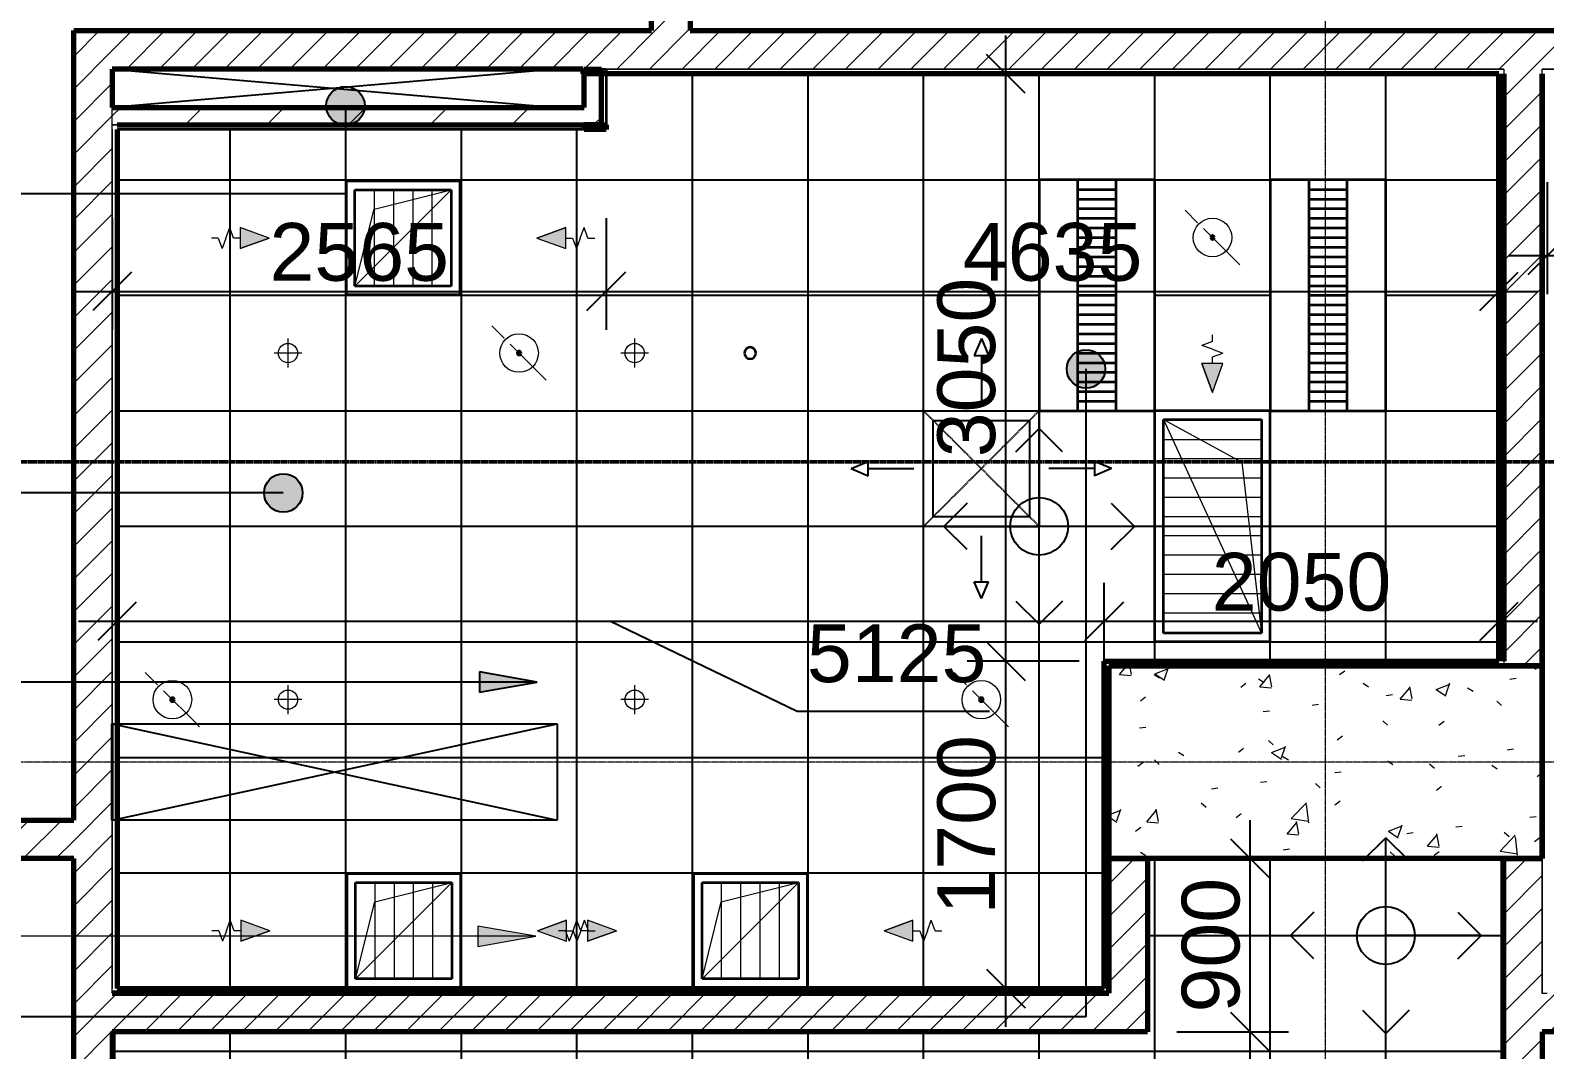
# Model space of a CAD drawing. Header units: millimetres. Extents: x -920222 to -841623, y -18676 to 21298.
# Drawn here: x -876808 to -868945, y 2086 to 7380 of the extents above; entities that cross this region are included whole.
import ezdxf

# ---------------------------------------------------------------- set-up
doc = ezdxf.new("R2010")
doc.units = ezdxf.units.MM
for name, pattern in [('DPA_Grid _ Level 100', [10, 5.5, -1.6, 1.3, -1.6]), ('Hidden', [7.2, 4.7, -2.5]), ('IMPORT-HR', [371.1242, 91.1334, -1.46606, 0, -42.10612, 236.41862, 0])]:
    doc.linetypes.add(name, pattern=pattern)
for name, color, linetype, lineweight in [('_ _ A-DETL-OPENING', 1, 'Continuous', 25), ('A-ANNO-DIMS', 1, 'Continuous', 9), ('A-ANNO-NOTE', 3, 'Continuous', 25), ('A-CLNG-PATT', 2, 'Continuous', 9), ('A-COLS', 5, 'Continuous', 70), ('A-COLS-E', 1, 'Continuous', 35), ('A-DETL-GENF', 2, 'Continuous', 35), ('A-ROOM-IDEN', 3, 'Continuous', 25), ('A-WALL', 5, 'Continuous', 35), ('A-WALL-FNSH', 2, 'Continuous', 35), ('A-WALL-PATT', 1, 'Continuous', 35), ('E-FIRE', 2, 'Continuous', 35), ('E-LITE-EQPM', 2, 'Continuous', 35), ('F-SPRN', 2, 'Continuous', 35), ('G-ANNO-SECL', 3, 'Continuous', 9), ('G-ANNO-TEXT', 3, 'Continuous', 9), ('G-IMPT', 8, 'Continuous', 35), ('M-HVAC-CDFF', 2, 'Continuous', 35), ('S-GRID', 251, 'Continuous', 9), ('WALL-E', 2, 'Continuous', 35)]:
    doc.layers.add(name, color=color, linetype=linetype, lineweight=lineweight)
doc.styles.add('Arial_2', font='arial.ttf', dxfattribs={"height": 300})
doc.dimstyles.new('DPA-DIM-3_0_T-T', dxfattribs={"dimscale": 304.8, "dimtxt": 306.07782, "dimasz": 0.656168, "dimexe": 0.656168, "dimexo": 0.0625, "dimgap": 0.164042, "dimtad": 1, "dimdec": 0, "dimzin": 0, "dimdsep": 46, "dimtxsty": 'Arial_2', "dimblk1": 'OBLIQUE', "dimblk2": 'OBLIQUE', "dimsah": 1, "dimcen": 0.09, "dimdle": 0.656168, "dimadec": 8, "dimazin": 0, "dimtfac": 1, "dimtdec": 4, "dimtix": 1, "dimtmove": 0, "dimatfit": 3, "dimfxl": 1.312336, "dimfxlon": 1, "dimtvp": 1, "dimtolj": 1, "dimtzin": 0, "dimarcsym": 2})
doc.dimstyles.new('DPA-DIM-3_0_T-T_1', dxfattribs={"dimscale": 304.8, "dimtxt": 306.07782, "dimasz": 0.656168, "dimexe": 0.656168, "dimexo": 0.0625, "dimgap": 0.164042, "dimtad": 1, "dimdec": 0, "dimzin": 0, "dimdsep": 46, "dimtxsty": 'Arial_2', "dimblk1": 'OBLIQUE', "dimblk2": 'OBLIQUE', "dimsah": 1, "dimcen": 0.09, "dimdle": 0.656168, "dimadec": 8, "dimazin": 0, "dimtfac": 1, "dimtdec": 4, "dimtix": 1, "dimtmove": 1, "dimatfit": 3, "dimfxl": 1.312336, "dimfxlon": 1, "dimtvp": 1, "dimtolj": 1, "dimtzin": 0, "dimarcsym": 2})
pattern_1 = [(45, (0, 0), (-84.852814, 84.852814), [])]
pattern_2 = [(45, (0, 0), (-212.13203, 212.13203), [])]

# ---------------------------------------------------------------- blocks, each defined once
blk = doc.blocks.new('ACM_ECS_RAGR_Return Air Grille - Rectangular - 600x1200-18491728-4250-01 ENLARGED CONCOURSE LEVEL - REFLECTED CEILING PLAN - SHEET 1')
at = {"layer": 'M-HVAC-CDFF'}
for points in [[(-695, 0), (-845, 54.6), (-845, -54.6)], [(700.1, 1.9), (695, 0), (700.1, -1.9)]]:
    blk.add_hatch(color=256, dxfattribs=at).paths.add_polyline_path(points)
at = {"layer": 'A-DETL-GENF', "lineweight": 9}
for p, q in [((-450, 255), (-450, -255)), ((-350, 255), (-350, -255)), ((-250, 255), (-250, -255)), ((-150, 255), (-150, -255)), ((-50, 255), (-50, -255)), ((50, 255), (50, -255)), ((150, 255), (150, -255)), ((250, 255), (250, -255)), ((350, 255), (350, -255)), ((450, 255), (450, -255)), ((-959.7, 0), (-995, 0)), ((-920, 0), (-900.1, 54.6)), ((-880.3, 0), (-900.1, 54.6)), ((-695, 0), (-845, 54.6)), ((-845, 54.6), (-845, -54.6)), ((-695, 0), (-845, 54.6)), ((-845, 54.6), (-845, -54.6)), ((700.1, 1.9), (695, 0)), ((695, 0), (700.1, 1.9)), ((695, 0), (700.1, -1.9)), ((695, 0), (700.1, -1.9)), ((-959.7, 0), (-939.9, -54.6)), ((-920, 0), (-939.9, -54.6)), ((-845, 0), (-880.3, 0)), ((-845, -54.6), (-695, 0)), ((-695, 0), (-845, -54.6))]:
    blk.add_line(p, q, dxfattribs=at)
at = {"layer": 'M-HVAC-CDFF'}
for p, q in [((600, 300), (-600, 300)), ((-600, 300), (-600, -300)), ((-555, -255), (-555, 255)), ((-555, 255), (555, 255)), ((555, 255), (555, -255)), ((600, 300), (600, -300)), ((600, -300), (-600, -300)), ((555, -255), (-555, -255))]:
    blk.add_line(p, q, dxfattribs=at)
at = {"layer": 'M-HVAC-CDFF', "lineweight": 9}
for p, q in [((-555, -255), (555, 255)), ((-333, 153), (555, 255)), ((-555, -255), (-333, 153))]:
    blk.add_line(p, q, dxfattribs=at)
blk = doc.blocks.new('LGF_DL_SAA_LowPower_DL1a1 - LGF_DL_SAA_LowPower_DL1a 2-9482360-4250-01 ENLARGED CONCOURSE LEVEL - REFLECTED CEILING PLAN - SHEET 1')
at = {"layer": 'A-DETL-GENF', "lineweight": 9}
for p, q in [((72.5, 0), (-72.5, 0)), ((0, 75), (0, -75))]:
    blk.add_line(p, q, dxfattribs=at)
blk.add_circle((0, 0), 50, dxfattribs=at)
blk = doc.blocks.new('ACM_Generic Rect_Ceiling Deflection - Transfer Air 600x600-18522354-4250-01 ENLARGED CONCOURSE LEVEL - REFLECTED CEILING PLAN - SHEET 1')
at = {"layer": 'M-HVAC-CDFF', "lineweight": 25}
for p, q in [((0, 675.4), (-37.1, 588)), ((0, 675.4), (37.1, 588)), ((-37.1, 588), (37.1, 588)), ((0, 588), (0, 350)), ((-300, -300), (-300, 300)), ((-300, 300), (300, 300)), ((-300, -300), (-300, 300)), ((-300, 300), (300, 300)), ((-250, -250), (-250, 250)), ((-250, 250), (250, 250)), ((250, 250), (250, -250)), ((300, 300), (300, -300)), ((300, 300), (300, -300)), ((-675.4, 0), (-588, 37.1)), ((-675.4, 0), (-588, -37.1)), ((-588, -37.1), (-588, 37.1)), ((-588, 0), (-350, 0)), ((588, 37.1), (588, -37.1)), ((675.4, 0), (588, 37.1)), ((588, 0), (350, 0)), ((675.4, 0), (588, -37.1)), ((300, -300), (-300, -300)), ((300, -300), (-300, -300)), ((250, -250), (-250, -250)), ((0, -588), (0, -350)), ((-37.1, -588), (37.1, -588)), ((0, -675.4), (-37.1, -588)), ((0, -675.4), (37.1, -588))]:
    blk.add_line(p, q, dxfattribs=at)
at = {"layer": 'M-HVAC-CDFF', "linetype": 'Hidden', "lineweight": 25}
for p, q in [((-300, 300), (300, -300)), ((-300, -300), (300, 300))]:
    blk.add_line(p, q, dxfattribs=at)
blk = doc.blocks.new('ACM_ECS_RAGR_Return Air Grille - Rectangular - 600x600-18491730-4250-01 ENLARGED CONCOURSE LEVEL - REFLECTED CEILING PLAN - SHEET 1')
at = {"layer": 'M-HVAC-CDFF'}
for points in [[(-845, 54.6), (-845, -54.6), (-695, 0)], [(845, 54.6), (695, 0), (845, -54.6)]]:
    blk.add_hatch(color=256, dxfattribs=at).paths.add_polyline_path(points)
at = {"layer": 'A-DETL-GENF', "lineweight": 9}
for p, q in [((-150, 250), (-150, -250)), ((-50, 250), (-50, -250)), ((50, 250), (50, -250)), ((150, 250), (150, -250)), ((-959.7, 0), (-995, 0)), ((-920, 0), (-900.1, 54.6)), ((-880.3, 0), (-900.1, 54.6)), ((-695, 0), (-845, 54.6)), ((-845, 54.6), (-845, -54.6)), ((-695, 0), (-845, 54.6)), ((-845, 54.6), (-845, -54.6)), ((845, 54.6), (695, 0)), ((695, 0), (845, 54.6)), ((695, 0), (845, -54.6)), ((695, 0), (845, -54.6)), ((845, -54.6), (845, 54.6)), ((845, -54.6), (845, 54.6)), ((845, 0), (880.3, 0)), ((880.3, 0), (900.1, -54.6)), ((920, 0), (900.1, -54.6)), ((920, 0), (939.9, 54.6)), ((959.7, 0), (939.9, 54.6)), ((959.7, 0), (995, 0)), ((-959.7, 0), (-939.9, -54.6)), ((-920, 0), (-939.9, -54.6)), ((-845, 0), (-880.3, 0)), ((-845, -54.6), (-695, 0)), ((-695, 0), (-845, -54.6))]:
    blk.add_line(p, q, dxfattribs=at)
at = {"layer": 'M-HVAC-CDFF'}
for p, q in [((295, 295), (-295, 295)), ((-295, 295), (-295, -295)), ((-250, -250), (-250, 250)), ((-250, 250), (250, 250)), ((250, 250), (250, -250)), ((295, 295), (295, -295)), ((295, -295), (-295, -295)), ((250, -250), (-250, -250))]:
    blk.add_line(p, q, dxfattribs=at)
at = {"layer": 'M-HVAC-CDFF', "lineweight": 9}
for p, q in [((-250, -250), (250, 250)), ((-150, 150), (250, 250)), ((-250, -250), (-150, 150))]:
    blk.add_line(p, q, dxfattribs=at)
blk = doc.blocks.new('ACM_FPS_SPRK_Sprinkler Heat Cut Off - Drawing1_dwg_exposed spk-18530779-4250-01 ENLARGED CONCOURSE LEVEL - REFLECTED CEILING PLAN - SHEET 1')
at = {"layer": 'G-IMPT', "lineweight": 9}
blk.add_circle((0, 0), 100, dxfattribs=at)
blk = doc.blocks.new('ACM_FPS_SPRK_Sprinkler Heat Cut Off - Drawing1_dwg-18530778-4250-01 ENLARGED CONCOURSE LEVEL - REFLECTED CEILING PLAN - SHEET 1')
at = {"layer": 'G-IMPT', "linetype": 'IMPORT-HR', "lineweight": 9}
blk.add_line((3394.3, 2931.2), (3677.1, 2648.4), dxfattribs=at)
at = {"rotation": 179.9974120342029}
blk.add_blockref('ACM_FPS_SPRK_Sprinkler Heat Cut Off - Drawing1_dwg_exposed spk-18530779-4250-01 ENLARGED CONCOURSE LEVEL - REFLECTED CEILING PLAN - SHEET 1', (3535.7, 2789.8), dxfattribs=at)
blk = doc.blocks.new('ACM_FPS_SPRK_Sprinkler Heat Cut Off - FDS_SPR_ACM_Sprinkler Head-18530782-4250-01 ENLARGED CONCOURSE LEVEL - REFLECTED CEILING PLAN - SHEET 1')
at = {"layer": 'F-SPRN'}
for start, end in [(0, 180), (180, 360)]:
    blk.add_arc((0, 0), 10, start, end, dxfattribs=at)
blk.add_blockref('ACM_FPS_SPRK_Sprinkler Heat Cut Off - Drawing1_dwg-18530778-4250-01 ENLARGED CONCOURSE LEVEL - REFLECTED CEILING PLAN - SHEET 1', (-3535.7, -2789.8))
blk = doc.blocks.new('ACM_FPS_SMOK_Smoke Detector_At Ceiling - Smoke Detector at Ceiling-V25-4250-01 ENLARGED CONCOURSE LEVEL - REFLECTED CEILING PLAN - SHEET 1')
at = {"layer": 'E-FIRE'}
for start, end in [(360, 180), (180, 360)]:
    blk.add_arc((0, 0), 30, start, end, dxfattribs=at)
blk = doc.blocks.new('L6 - Ceiling Recessed Modular LED Tube - DPA_1195L x 595W x 85H - 36W_AR-18526855-4250-01 ENLARGED CONCOURSE LEVEL - REFLECTED CEILING PLAN - SHEET 1')
at = {"layer": 'E-LITE-EQPM'}
for p, q in [((-600, -600), (-600, 0)), ((-600, 0), (600, 0)), ((-600, -600), (-600, 0)), ((-600, 0), (600, 0)), ((600, 0), (600, -600)), ((600, 0), (600, -600)), ((-600, -200), (600, -200)), ((-550, -200), (-550, -400)), ((-500, -200), (-500, -400)), ((-450, -200), (-450, -400)), ((-400, -200), (-400, -400)), ((-350, -200), (-350, -400)), ((-300, -200), (-300, -400)), ((-250, -200), (-250, -400)), ((-200, -200), (-200, -400)), ((-150, -200), (-150, -400)), ((-100, -200), (-100, -400)), ((-100, -200), (-100, -400)), ((-50, -200), (-50, -400)), ((0, -200), (0, -400)), ((50, -200), (50, -400)), ((100, -200), (100, -400)), ((150, -200), (150, -400)), ((200, -200), (200, -400)), ((250, -200), (250, -400)), ((300, -200), (300, -400)), ((350, -200), (350, -400)), ((400, -200), (400, -400)), ((450, -200), (450, -400)), ((500, -200), (500, -400)), ((550, -200), (550, -400)), ((600, -400), (-600, -400)), ((600, -600), (-600, -600)), ((600, -600), (-600, -600))]:
    blk.add_line(p, q, dxfattribs=at)
blk = doc.blocks.new('DPA_AN_Setting out - Center-8732820-4250-01 ENLARGED CONCOURSE LEVEL - REFLECTED CEILING PLAN - SHEET 1')
at = {"layer": 'A-ANNO-NOTE'}
for p, q in [((-1.206, 3.877), (0, 5.083)), ((1.206, 3.877), (0, 5.083)), ((0, 0), (0, 5.083)), ((-3.744, 1.206), (-4.95, 0)), ((3.744, 1.206), (4.95, 0)), ((-3.744, -1.206), (-4.95, 0)), ((-4.95, 0), (0, 0)), ((4.95, 0), (0, 0)), ((3.744, -1.206), (4.95, 0)), ((0, -5.083), (0, 0)), ((-1.206, -3.877), (0, -5.083)), ((1.206, -3.877), (0, -5.083))]:
    blk.add_line(p, q, dxfattribs=at)
blk.add_circle((0, 0), 1.5, dxfattribs=at)
blk = doc.blocks.new('_Oblique')
at = {"color": 0, "linetype": 'ByBlock', "lineweight": -2}
blk.add_line((-0.5, -0.5), (0.5, 0.5), dxfattribs=at)
blk = doc.blocks.new('*D346')
at = {"layer": 'A-ANNO-DIMS', "color": 0, "lineweight": -2, "transparency": 16777216}
for p, q in [((32539.3, -1374.8), (32539.3, 725)), ((32920.3, 525), (32339.3, 525)), ((32158.4, -1174.8), (32739.3, -1174.8))]:
    blk.add_line(p, q, dxfattribs=at)
at = {"layer": 'Defpoints', "color": 0, "transparency": 16777216}
for p in [(32539.3, 525), (32939.3, 525), (32139.3, -1174.8)]:
    blk.add_point(p, dxfattribs=at)
at = {"layer": 'A-ANNO-DIMS', "color": 0, "lineweight": -2, "transparency": 16777216, "xscale": 200, "yscale": 200, "zscale": 200}
for p, rotation in [((32539.3, 525), 90), ((32539.3, -1174.8), 270)]:
    blk.add_blockref('_Oblique', p, dxfattribs=dict(at, rotation=rotation))
at = {"layer": 'A-ANNO-DIMS', "color": 0, "transparency": 16777216, "insert": (32336.2, -324.9), "char_height": 300, "width": 1107.531, "attachment_point": 5, "rotation": 90, "style": 'Arial_2'}
blk.add_mtext('\\A1;1700', dxfattribs=at)
blk = doc.blocks.new('*D347')
at = {"layer": 'A-ANNO-DIMS', "color": 0, "lineweight": -2, "transparency": 16777216}
for p, q in [((32539.3, 325), (32539.3, 3775)), ((32158.4, 3575), (32739.3, 3575)), ((32920.3, 525), (32339.3, 525))]:
    blk.add_line(p, q, dxfattribs=at)
at = {"layer": 'Defpoints', "color": 0, "transparency": 16777216}
for p in [(32139.3, 3575), (32539.3, 3575), (32939.3, 525)]:
    blk.add_point(p, dxfattribs=at)
at = {"layer": 'A-ANNO-DIMS', "color": 0, "lineweight": -2, "transparency": 16777216, "xscale": 200, "yscale": 200, "zscale": 200}
for p, rotation in [((32539.3, 3575), 90), ((32539.3, 525), 270)]:
    blk.add_blockref('_Oblique', p, dxfattribs=dict(at, rotation=rotation))
at = {"layer": 'A-ANNO-DIMS', "color": 0, "transparency": 16777216, "insert": (32336.1, 2050), "char_height": 300, "width": 1107.531, "attachment_point": 5, "rotation": 90, "style": 'Arial_2'}
blk.add_mtext('\\A1;3050', dxfattribs=at)
blk = doc.blocks.new('*D348')
at = {"layer": 'A-ANNO-DIMS', "color": 0, "lineweight": -2, "transparency": 16777216}
for p, q in [((27900, 2826.3), (27900, 2245.4)), ((30465, 2826.3), (30465, 2245.4)), ((27700, 2445.4), (30665, 2445.4))]:
    blk.add_line(p, q, dxfattribs=at)
at = {"layer": 'Defpoints', "color": 0, "transparency": 16777216}
for p in [(27900, 2845.4), (30465, 2845.4), (30465, 2445.4)]:
    blk.add_point(p, dxfattribs=at)
at = {"layer": 'A-ANNO-DIMS', "color": 0, "lineweight": -2, "transparency": 16777216, "xscale": 200, "yscale": 200, "zscale": 200, "rotation": 180}
blk.add_blockref('_Oblique', (27900, 2445.4), dxfattribs=at)
at = {"layer": 'A-ANNO-DIMS', "color": 0, "lineweight": -2, "transparency": 16777216, "xscale": 200, "yscale": 200, "zscale": 200}
blk.add_blockref('_Oblique', (30465, 2445.4), dxfattribs=at)
at = {"layer": 'A-ANNO-DIMS', "color": 0, "transparency": 16777216, "insert": (29182.5, 2648.5), "char_height": 300, "width": 1107.531, "attachment_point": 5, "style": 'Arial_2'}
blk.add_mtext('\\A1;2565', dxfattribs=at)
blk = doc.blocks.new('*D349')
at = {"layer": 'A-ANNO-DIMS', "color": 0, "lineweight": -2, "transparency": 16777216}
for p, q in [((30465, 2826.3), (30465, 2245.4)), ((35100, 2826.3), (35100, 2245.4)), ((30265, 2445.4), (35300, 2445.4))]:
    blk.add_line(p, q, dxfattribs=at)
at = {"layer": 'Defpoints', "color": 0, "transparency": 16777216}
for p in [(30465, 2845.4), (35100, 2845.4), (35100, 2445.4)]:
    blk.add_point(p, dxfattribs=at)
at = {"layer": 'A-ANNO-DIMS', "color": 0, "lineweight": -2, "transparency": 16777216, "xscale": 200, "yscale": 200, "zscale": 200, "rotation": 180}
blk.add_blockref('_Oblique', (30465, 2445.4), dxfattribs=at)
at = {"layer": 'A-ANNO-DIMS', "color": 0, "lineweight": -2, "transparency": 16777216, "xscale": 200, "yscale": 200, "zscale": 200}
blk.add_blockref('_Oblique', (35100, 2445.4), dxfattribs=at)
at = {"layer": 'A-ANNO-DIMS', "color": 0, "transparency": 16777216, "insert": (32782.5, 2648.6), "char_height": 300, "width": 1107.531, "attachment_point": 5, "style": 'Arial_2'}
blk.add_mtext('\\A1;4635', dxfattribs=at)
blk = doc.blocks.new('*D350')
at = {"layer": 'A-ANNO-DIMS', "color": 0, "lineweight": -2, "transparency": 16777216}
for p, q in [((27925, 1113.2), (27925, 532.2)), ((33050, 351.3), (33050, 932.2)), ((27725, 732.2), (33250, 732.2)), ((30487.5, 732.2), (31456.6, 266)), ((31456.6, 266), (32454.8, 266))]:
    blk.add_line(p, q, dxfattribs=at)
at = {"layer": 'Defpoints', "color": 0, "transparency": 16777216}
for p in [(27925, 1132.2), (33050, 732.2), (33050, 332.2)]:
    blk.add_point(p, dxfattribs=at)
at = {"layer": 'A-ANNO-DIMS', "color": 0, "lineweight": -2, "transparency": 16777216, "xscale": 200, "yscale": 200, "zscale": 200, "rotation": 180}
blk.add_blockref('_Oblique', (27925, 732.2), dxfattribs=at)
at = {"layer": 'A-ANNO-DIMS', "color": 0, "lineweight": -2, "transparency": 16777216, "xscale": 200, "yscale": 200, "zscale": 200}
blk.add_blockref('_Oblique', (33050, 732.2), dxfattribs=at)
at = {"layer": 'A-ANNO-DIMS', "color": 0, "transparency": 16777216, "insert": (31506.6, 716), "char_height": 300, "width": 1107.531, "attachment_point": 1, "line_spacing_factor": 0.941778, "style": 'Arial_2'}
blk.add_mtext('\\A1;5125', dxfattribs=at)
blk = doc.blocks.new('*D351')
at = {"layer": 'A-ANNO-DIMS', "color": 0, "lineweight": -2, "transparency": 16777216}
for p, q in [((35100, 1113.2), (35100, 532.2)), ((33050, 351.3), (33050, 932.2)), ((32850, 732.2), (35300, 732.2))]:
    blk.add_line(p, q, dxfattribs=at)
at = {"layer": 'Defpoints', "color": 0, "transparency": 16777216}
for p in [(35100, 1132.2), (35100, 732.2), (33050, 332.2)]:
    blk.add_point(p, dxfattribs=at)
at = {"layer": 'A-ANNO-DIMS', "color": 0, "lineweight": -2, "transparency": 16777216, "xscale": 200, "yscale": 200, "zscale": 200, "rotation": 180}
blk.add_blockref('_Oblique', (33050, 732.2), dxfattribs=at)
at = {"layer": 'A-ANNO-DIMS', "color": 0, "lineweight": -2, "transparency": 16777216, "xscale": 200, "yscale": 200, "zscale": 200}
blk.add_blockref('_Oblique', (35100, 732.2), dxfattribs=at)
at = {"layer": 'A-ANNO-DIMS', "color": 0, "transparency": 16777216, "insert": (34075, 935.4), "char_height": 300, "width": 1107.531, "attachment_point": 5, "style": 'Arial_2'}
blk.add_mtext('\\A1;2050', dxfattribs=at)
blk = doc.blocks.new('*D352')
at = {"layer": 'A-ANNO-DIMS', "color": 0, "lineweight": -2, "transparency": 16777216}
for p, q in [((35350, 3011.9), (35350, 2430.9)), ((37720, 3011.9), (37720, 2430.9)), ((35150, 2630.9), (37920, 2630.9))]:
    blk.add_line(p, q, dxfattribs=at)
at = {"layer": 'Defpoints', "color": 0, "transparency": 16777216}
for p in [(35350, 3030.9), (37720, 3030.9), (37720, 2630.9)]:
    blk.add_point(p, dxfattribs=at)
at = {"layer": 'A-ANNO-DIMS', "color": 0, "lineweight": -2, "transparency": 16777216, "xscale": 200, "yscale": 200, "zscale": 200, "rotation": 180}
blk.add_blockref('_Oblique', (35350, 2630.9), dxfattribs=at)
at = {"layer": 'A-ANNO-DIMS', "color": 0, "lineweight": -2, "transparency": 16777216, "xscale": 200, "yscale": 200, "zscale": 200}
blk.add_blockref('_Oblique', (37720, 2630.9), dxfattribs=at)
at = {"layer": 'A-ANNO-DIMS', "color": 0, "transparency": 16777216, "insert": (36535, 2834.2), "char_height": 300, "width": 1107.531, "attachment_point": 5, "style": 'Arial_2'}
blk.add_mtext('\\A1;2370', dxfattribs=at)
blk = doc.blocks.new('*D362')
at = {"layer": 'A-ANNO-DIMS', "color": 0, "lineweight": -2, "transparency": 16777216}
for p, q in [((33808, -5400), (33808, -1199.8)), ((33427, -1399.8), (34008, -1399.8)), ((33427, -5200), (34008, -5200))]:
    blk.add_line(p, q, dxfattribs=at)
at = {"layer": 'Defpoints', "color": 0, "transparency": 16777216}
for p in [(33408, -1399.8), (33808, -1399.8), (33408, -5200)]:
    blk.add_point(p, dxfattribs=at)
at = {"layer": 'A-ANNO-DIMS', "color": 0, "lineweight": -2, "transparency": 16777216, "xscale": 200, "yscale": 200, "zscale": 200}
for p, rotation in [((33808, -1399.8), 90), ((33808, -5200), 270)]:
    blk.add_blockref('_Oblique', p, dxfattribs=dict(at, rotation=rotation))
at = {"layer": 'A-ANNO-DIMS', "color": 0, "transparency": 16777216, "insert": (33604.7, -3299.9), "char_height": 300, "width": 1107.531, "attachment_point": 5, "rotation": 90, "style": 'Arial_2'}
blk.add_mtext('\\A1;3800', dxfattribs=at)
blk = doc.blocks.new('*D363')
at = {"layer": 'A-ANNO-DIMS', "color": 0, "lineweight": -2, "transparency": 16777216}
for p, q in [((33808, -1599.8), (33808, -300)), ((33427, -500), (34008, -500)), ((33427, -1399.8), (34008, -1399.8))]:
    blk.add_line(p, q, dxfattribs=at)
at = {"layer": 'Defpoints', "color": 0, "transparency": 16777216}
for p in [(33408, -500), (33808, -500), (33408, -1399.8)]:
    blk.add_point(p, dxfattribs=at)
at = {"layer": 'A-ANNO-DIMS', "color": 0, "lineweight": -2, "transparency": 16777216, "xscale": 200, "yscale": 200, "zscale": 200}
for p, rotation in [((33808, -500), 90), ((33808, -1399.8), 270)]:
    blk.add_blockref('_Oblique', p, dxfattribs=dict(at, rotation=rotation))
at = {"layer": 'A-ANNO-DIMS', "color": 0, "transparency": 16777216, "insert": (33604.8, -949.9), "char_height": 300, "width": 830.648, "attachment_point": 5, "rotation": 90, "style": 'Arial_2'}
blk.add_mtext('\\A1;900', dxfattribs=at)
blk = doc.blocks.new('*U290')
at = {"layer": '_ _ A-DETL-OPENING'}
for p, q in [((27900, 3600), (30205, 3400.4)), ((30205, 3600), (27900, 3400.4)), ((27900, 200), (30210, 200)), ((27900, -300), (27900, 200)), ((27900, 200), (30210, -300)), ((27900, -300), (30210, 200)), ((30210, 200), (30210, -300)), ((30210, -300), (27900, -300))]:
    blk.add_line(p, q, dxfattribs=at)
at = {"layer": 'S-GRID', "linetype": 'DPA_Grid _ Level 100'}
for p, q in [((34200, -21404), (34200, 16818.7)), ((58127.3, 0), (-14589.5, 0))]:
    blk.add_line(p, q, dxfattribs=at)
at = {"layer": 'A-ANNO-DIMS'}
for base, p1, p2, override, picture, middle in [((32539.3, 3575), (32939.3, 525), (32139.3, 3575), {"dimpost": '<>', "dimfxl": 3153.173005}, '*D347', (32336.1, 2050)), ((32539.3, 525), (32139.3, -1174.8), (32939.3, 525), {"dimpost": '<>', "dimfxl": 1878.65149}, '*D346', (32336.2, -324.9)), ((33808, -500), (33408, -1399.8), (33408, -500), {"dimpost": '<>', "dimfxl": 899.803348}, '*D363', (33604.8, -949.9)), ((33808, -1399.8), (33408, -5200), (33408, -1399.8), {"dimpost": '<>', "dimfxl": 3800.199647}, '*D362', (33604.7, -3299.9))]:
    dim = blk.add_linear_dim(base=base, p1=p1, p2=p2, angle=90, dimstyle='DPA-DIM-3_0_T-T', override=override, dxfattribs=at)
    dim.commit()
    dim.dimension.update_dxf_attribs({"geometry": picture, "text_midpoint": middle})
for base, p1, p2, override, picture, middle in [((37720, 2630.9), (35350, 3030.9), (37720, 3030.9), {"dimpost": '<>', "dimfxl": 2370}, '*D352', (36535, 2834.2)), ((30465, 2445.4), (27900, 2845.4), (30465, 2845.4), {"dimpost": '<>', "dimfxl": 2565}, '*D348', (29182.5, 2648.5)), ((35100, 2445.4), (30465, 2845.4), (35100, 2845.4), {"dimpost": '<>', "dimfxl": 4635}, '*D349', (32782.5, 2648.6)), ((35100, 732.2), (33050, 332.2), (35100, 1132.2), {"dimpost": '<>', "dimfxl": 2200.568108}, '*D351', (34075, 935.4))]:
    dim = blk.add_linear_dim(base=base, p1=p1, p2=p2, dimstyle='DPA-DIM-3_0_T-T', override=override, dxfattribs=at)
    dim.commit()
    dim.dimension.update_dxf_attribs({"geometry": picture, "text_midpoint": middle})
dim = blk.add_linear_dim(base=(33050, 732.2), p1=(27925, 1132.2), p2=(33050, 332.2), dimstyle='DPA-DIM-3_0_T-T_1', override={"dimpost": '<>', "dimfxl": 5187.063235}, dxfattribs=at)
dim.commit()
dim.dimension.update_dxf_attribs({"geometry": '*D350', "text_midpoint": (31506.6, 266), "dimtype": 160})

msp = doc.modelspace()

# ---------------------------------------------------------------- hatches: boundary and pattern name
at = {"layer": 'A-CLNG-PATT', "lineweight": 25}
h = msp.add_hatch(dxfattribs=at)
h.set_pattern_fill('FP_12', color=256, style=0, pattern_type=2)
h.set_pattern_definition([(180, (-874569.9, 4204.1), (7e-14, 600), []), (90, (-874569.9, 4204.1), (600, -4e-14), [])])
h.paths.add_polyline_path([(-871369.6, 2404.2), (-871232.4, 2404.2), (-871232.4, 4104), (-869182.4, 4104), (-869182.4, 7154), (-873817.4, 7154), (-873817.4, 6864.4), (-876357.4, 6864.4), (-876357.4, 2404.2), (-872467.3, 2404.2)])
h.paths.add_polyline_path([(-871569.9, 5404.1), (-871569.9, 6604.1), (-870969.9, 6604.1), (-870969.9, 5404.1), (-871369.6, 5404.1)])
h.paths.add_polyline_path([(-869769.9, 5404.1), (-870369.9, 5404.1), (-870369.9, 6604.1), (-869769.9, 6604.1), (-869769.9, 6410.3)])
h = msp.add_hatch(dxfattribs=at)
h.set_pattern_fill('FP_9', color=256, style=0, pattern_type=2)
h.set_pattern_definition([(0, (-872769.9, 879.1), (0, -600), []), (270, (-872769.9, 879.1), (-600, -4e-14), [])])
h.paths.add_polyline_path([(-876382.4, -1621), (-869157.4, -1621), (-869157.4, 3079), (-871007.4, 3079), (-871007.4, 2179.2), (-876382.4, 2179.2), (-876382.4, -1562.4)])
h.paths.add_polyline_path([(-871569.9, -920.9), (-871569.9, -320.9), (-870369.9, -320.9), (-870369.9, -920.9)])
h.paths.add_polyline_path([(-875169.9, -920.9), (-875169.9, -320.9), (-873969.9, -320.9), (-873969.9, -920.9), (-874662.8, -920.9)])
h.paths.add_polyline_path([(-873084.4, 526.2), (-873086.1, 526.6), (-873107.8, 537), (-873123.6, 557.8), (-873128.9, 580.8), (-873123.3, 605.1), (-873107.8, 624.6), (-873084.4, 635.4), (-873059.6, 635), (-873038, 624.6), (-873022.1, 603.8), (-873016.9, 580.8), (-873022.4, 556.5), (-873038, 537), (-873061.4, 526.2), (-873082.1, 526.2)])
h.paths.add_polyline_path([(-870369.9, 879.1), (-871569.9, 879.1), (-871569.9, 1479.1), (-870369.9, 1479.1), (-870369.9, 1095.2)])
h = msp.add_hatch(dxfattribs=at)
h.set_pattern_fill('FP_3', color=256, style=0, pattern_type=2)
h.set_pattern_definition([(180, (-875007.4, 4129), (7e-14, 600), []), (90, (-875007.4, 4129), (600, -4e-14), [])])
h.paths.add_polyline_path([(-868112.9, -1621), (-861857.4, -1621), (-861857.4, 1479), (-867257.4, 1479), (-867257.4, 2179), (-868957.4, 2179), (-868957.4, -1621)])
h.paths.add_polyline_path([(-864207.4, -1271), (-864207.4, -671), (-863007.4, -671), (-863007.4, -1271), (-863685.4, -1271)])
h.paths.add_polyline_path([(-866607.4, -1271), (-867807.4, -1271), (-867807.4, -671), (-866607.4, -671)])
h.paths.add_polyline_path([(-865095.9, -425.6), (-865120.6, -425.2), (-865142.3, -414.8), (-865158.1, -394), (-865163.4, -371), (-865157.8, -346.7), (-865142.3, -327.2), (-865118.9, -316.4), (-865094.1, -316.8), (-865072.5, -327.2), (-865056.6, -348), (-865051.4, -371), (-865057.6, -396.1), (-865072.5, -414.8), (-865094.9, -425.6)])
h.paths.add_polyline_path([(-867807.4, 529), (-867807.4, 1129), (-866607.4, 1129), (-866607.4, 529), (-866978.6, 529)])
h.paths.add_polyline_path([(-864207.4, 529), (-864207.4, 1129), (-863007.4, 1129), (-863007.4, 529), (-863685.4, 529)])
at = {"layer": 'A-COLS-E', "lineweight": 9}
h = msp.add_hatch(dxfattribs=at)
h.set_pattern_fill('FP_1', color=256, style=0, pattern_type=2)
h.set_pattern_definition([(50, (0, 0), (728.7365, -63.75582), [76.2, -838.2]), (355, (0, 0), (-140.9716, 764.2276), [60.96, -670.56]), (100.451, (60.7, -5.3), (587.77, 700.46675), [64.76, -712.36]), (46.184, (0, 203.2), (1084.3162, -168.171), [114.3, -1257.3]), (96.636, (90.4, 189.2), (949.6099, 989.7098), [97.14, -1068.54]), (351.184, (0, 203.2), (949.6206, 989.7012), [91.44, -1005.84]), (21, (101.6, 152.4), (606.45787, -409.06057), [76.2, -838.2]), (326, (101.6, 152.4), (247.20834, 736.7529), [60.96, -670.56]), (71.451, (152.14, 118.3), (853.66825, 327.68547), [64.76, -712.36]), (37.5, (0, 0), (12.35469, 338.22012), [33.528, -628.904, 33.528, -647.192, -673.1]), (37.5, (0, 0), (12.35469, 338.22012), [-1343.152, 33.528, -639.572]), (7.5, (0, 0), (267.27887, 400.72213), [33.528, -354.584, 33.528, -613.664, -256.54]), (7.5, (0, 0), (267.27887, 400.72213), [-1035.304, 33.528, -223.012]), (327.5, (-226.57, 0), (542.36333, -22.915345), [33.528, -220.472, 33.528, -758.952, -1051.56]), (327.5, (-226.57, 0), (542.36333, -22.915345), [-1046.48, 33.528, -1018.032]), (317.5, (-328.17, 0), (592.51696, 101.7071), [33.528, -296.672, 33.528, -492.76, -746.76]), (317.5, (-328.17, 0), (592.51696, 101.7071), [-856.488, 33.528, -713.232])])
h.paths.add_polyline_path([(-868957.4, 3079), (-868957.4, 4079), (-871207.4, 4079), (-871207.4, 3079), (-870271.8, 3079)])
at = {"layer": 'A-ROOM-IDEN'}
h = msp.add_hatch(color=256, dxfattribs=at)
edge = h.paths.add_edge_path()
edge.add_arc((-875171.4, 6988), 100, 0, 360)
h = msp.add_hatch(color=256, dxfattribs=at)
edge = h.paths.add_edge_path()
edge.add_arc((-871326.6, 5621.6), 100, 0, 360)
h = msp.add_hatch(color=256, dxfattribs=at)
edge = h.paths.add_edge_path()
edge.add_arc((-875494.1, 4977.7), 100, 0, 360)
msp.add_hatch(color=256, dxfattribs=at).paths.add_polyline_path([(-874175.4, 3995.7), (-874475.4, 4048.6), (-874475.4, 3942.8)])
at = {"layer": 'A-WALL-PATT', "lineweight": 9}
h = msp.add_hatch(dxfattribs=at)
h.set_pattern_fill('FP_2', color=256, style=0, pattern_type=2)
h.set_pattern_definition(pattern_1)
h.paths.add_polyline_path([(-873382.4, 7379), (-873382.4, 9429), (-873582.4, 9429), (-873582.4, 7379)])
h = msp.add_hatch(dxfattribs=at)
h.set_pattern_fill('FP_2', color=256, style=0, pattern_type=2)
h.set_pattern_definition(pattern_1)
h.paths.add_polyline_path([(-876582.4, -1621), (-876382.4, -1621), (-876382.4, 7379), (-876582.4, 7379), (-876582.4, -1562.4)])
h = msp.add_hatch(dxfattribs=at)
h.set_pattern_fill('FP_2', color=256, style=0, pattern_type=2)
h.set_pattern_definition(pattern_1)
h.paths.add_polyline_path([(-861857.4, 7179), (-861857.4, 7379), (-876382.4, 7379), (-876382.4, 7179), (-863685.4, 7179)])
h = msp.add_hatch(dxfattribs=at)
h.set_pattern_fill('FP_7', color=256, style=0, pattern_type=2)
h.set_pattern_definition(pattern_2)
h.paths.add_polyline_path([(-873932.4, 6889.4), (-873842.4, 6889.4), (-873842.4, 7179), (-873932.4, 7179), (-873932.4, 6979.4)])
h = msp.add_hatch(dxfattribs=at)
h.set_pattern_fill('FP_2', color=256, style=0, pattern_type=2)
h.set_pattern_definition(pattern_1)
h.paths.add_polyline_path([(-868957.4, 4079), (-868957.4, 7179), (-869157.4, 7179), (-869157.4, 4079)])
h = msp.add_hatch(dxfattribs=at)
h.set_pattern_fill('FP_7', color=256, style=0, pattern_type=2)
h.set_pattern_definition(pattern_2)
h.paths.add_polyline_path([(-873932.4, 6889.4), (-873932.4, 6979.4), (-876382.4, 6979.4), (-876382.4, 6889.4), (-876357.4, 6889.4)])
h = msp.add_hatch(dxfattribs=at)
h.set_pattern_fill('FP_2', color=256, style=0, pattern_type=2)
h.set_pattern_definition(pattern_1)
h.paths.add_polyline_path([(-876582.4, 3079), (-876582.4, 3279), (-880357.4, 3279), (-880357.4, 3079), (-876858.3, 3079)])
h = msp.add_hatch(dxfattribs=at)
h.set_pattern_fill('FP_2', color=256, style=0, pattern_type=2)
h.set_pattern_definition(pattern_1)
h.paths.add_polyline_path([(-871207.4, 2179.2), (-871007.4, 2179.2), (-871007.4, 3079), (-871207.4, 3079), (-871207.4, 2379.2)])
h = msp.add_hatch(dxfattribs=at)
h.set_pattern_fill('FP_2', color=256, style=0, pattern_type=2)
h.set_pattern_definition(pattern_1)
h.paths.add_polyline_path([(-869157.4, -1621), (-868957.4, -1621), (-868957.4, 3079), (-869157.4, 3079), (-869157.4, -1562.4)])
h = msp.add_hatch(dxfattribs=at)
h.set_pattern_fill('FP_2', color=256, style=0, pattern_type=2)
h.set_pattern_definition(pattern_1)
h.paths.add_polyline_path([(-871207.4, 2179.2), (-871207.4, 2379.2), (-876382.4, 2379.2), (-876382.4, 2179.2), (-871369.6, 2179.2)])
h = msp.add_hatch(dxfattribs=at)
h.set_pattern_fill('FP_2', color=256, style=0, pattern_type=2)
h.set_pattern_definition(pattern_1)
h.paths.add_polyline_path([(-861857.4, 2179), (-861857.4, 2379), (-868957.4, 2379), (-868957.4, 2179), (-863685.4, 2179)])
at = {"layer": 'G-ANNO-TEXT'}
msp.add_hatch(color=7, dxfattribs=at).paths.add_polyline_path([(-874183.7, 2675.1), (-874483.7, 2728), (-874483.7, 2622.2)])

# ---------------------------------------------------------------- linework, layer by layer
at = {"layer": 'A-COLS'}
for p, q in [((-871207.4, 3079), (-871207.4, 4079)), ((-871207.4, 4079), (-868957.4, 4079)), ((-868957.4, 4079), (-868957.4, 3079)), ((-868957.4, 3079), (-871207.4, 3079))]:
    msp.add_line(p, q, dxfattribs=at)
at = {"layer": 'A-ROOM-IDEN'}
for p, q in [((-875171.4, 6988), (-875171.4, 6531.6)), ((-875171.4, 6531.6), (-877295.4, 6531.6)), ((-871326.6, 5621.6), (-871326.6, 2257.7)), ((-875494.1, 4977.7), (-882992.7, 4977.7)), ((-874175.4, 3995.7), (-874475.4, 4048.6)), ((-874475.4, 4048.6), (-874475.4, 3942.8)), ((-874175.4, 3995.7), (-877584.7, 3995.7)), ((-874475.4, 3942.8), (-874175.4, 3995.7)), ((-871326.6, 2257.7), (-883201.2, 2257.7))]:
    msp.add_line(p, q, dxfattribs=at)
for centre in [(-875171.4, 6988), (-871326.6, 5621.6), (-875494.1, 4977.7)]:
    msp.add_circle(centre, 100, dxfattribs=at)
at = {"layer": 'A-WALL', "color": 7, "lineweight": 70}
for p, q in [((-873582.4, 7379), (-873582.4, 9429)), ((-873382.4, 9429), (-873382.4, 7379)), ((-876582.4, 3279), (-876582.4, 7379)), ((-876582.4, 7379), (-876382.4, 7379)), ((-876382.4, 7379), (-873582.4, 7379)), ((-873382.4, 7379), (-861857.4, 7379)), ((-876382.4, 7179), (-876382.4, 6979.4)), ((-873937.4, 7179), (-876382.4, 7179)), ((-873937.4, 7154), (-873937.4, 7179)), ((-873932.4, 6979.4), (-873932.4, 7179)), ((-873932.4, 7179), (-873842.4, 7179)), ((-873842.4, 6889.4), (-873842.4, 7179)), ((-869182.4, 7154), (-873937.4, 7154)), ((-869182.4, 4104), (-869182.4, 7154)), ((-869157.4, 4104), (-869157.4, 7154)), ((-869157.4, 7154), (-869157.4, 4104)), ((-868957.4, 7154), (-868957.4, 4079)), ((-868957.4, 3079), (-868957.4, 7154)), ((-876382.4, 6979.4), (-873932.4, 6979.4)), ((-876357.4, 6889.4), (-873932.4, 6889.4)), ((-876357.4, 6864.4), (-876357.4, 2404.2)), ((-873842.4, 6889.4), (-873932.4, 6889.4)), ((-873932.4, 6864.4), (-873932.4, 6889.4)), ((-873932.4, 6889.4), (-873817.4, 6889.4)), ((-873817.4, 6864.4), (-873932.4, 6864.4)), ((-873817.4, 6889.4), (-873817.4, 6864.4)), ((-871232.4, 2404.2), (-871232.4, 4104)), ((-871232.4, 4104), (-871207.4, 4104)), ((-871207.4, 4104), (-869182.4, 4104)), ((-871207.4, 4079), (-871207.4, 2404.2)), ((-869157.4, 4079), (-871207.4, 4079)), ((-868957.4, 4079), (-869157.4, 4079)), ((-880357.4, 3279), (-876582.4, 3279)), ((-876582.4, 3079), (-880357.4, 3079)), ((-876582.4, -1621), (-876582.4, 3079)), ((-871207.4, 2379.2), (-871207.4, 3079)), ((-871207.4, 3079), (-871007.4, 3079)), ((-871007.4, 3079), (-871007.4, 2179.2)), ((-869157.4, -1621), (-869157.4, 3079)), ((-869157.4, 3079), (-868957.4, 3079)), ((-876382.4, 2379.2), (-871207.4, 2379.2)), ((-871207.4, 2379.2), (-876382.4, 2379.2)), ((-876357.4, 2404.2), (-871232.4, 2404.2)), ((-871207.4, 2404.2), (-871207.4, 2379.2)), ((-876382.4, 2179.2), (-876382.4, -1621)), ((-871207.4, 2179.2), (-876382.4, 2179.2)), ((-871007.4, 2179.2), (-871207.4, 2179.2)), ((-868957.4, 2179), (-868957.4, -1621)), ((-867257.4, 2179), (-868957.4, 2179))]:
    msp.add_line(p, q, dxfattribs=at)
at = {"layer": 'A-WALL', "lineweight": 9}
for p, q in [((-869157.4, 7179), (-873937.4, 7179)), ((-873937.4, 7179), (-869157.4, 7179)), ((-869157.4, 7179), (-869157.4, 7154)), ((-866647.7, 7179), (-868957.4, 7179)), ((-868957.4, 7154), (-868957.4, 7179)), ((-868957.4, 7179), (-866647.7, 7179)), ((-876382.4, 6889.4), (-876382.4, 6979.4)), ((-876382.4, 6864.4), (-876382.4, 6889.4)), ((-876357.4, 6889.4), (-876382.4, 6889.4)), ((-876382.4, 6889.4), (-876357.4, 6889.4)), ((-876382.4, 6793.8), (-876382.4, 6864.4)), ((-876382.4, 6864.4), (-876382.4, 6793.8)), ((-876382.4, 2404.2), (-876382.4, 6793.8)), ((-876382.4, 6793.8), (-876382.4, 2404.2)), ((-869157.4, 4104), (-869157.4, 4079)), ((-868957.4, 3079), (-868957.4, 2379)), ((-868957.4, 2379), (-868957.4, 3079)), ((-876382.4, 2379.2), (-876382.4, 2404.2)), ((-868932.4, 2379), (-868957.4, 2379))]:
    msp.add_line(p, q, dxfattribs=at)
at = {"layer": 'A-WALL-FNSH', "color": 250}
for p, q in [((-873842.4, 7179), (-873817.4, 7179)), ((-873817.4, 7179), (-873817.4, 6889.4)), ((-873932.4, 6864.4), (-876357.4, 6864.4)), ((-873932.4, 6889.4), (-873932.4, 6864.4)), ((-873817.4, 6889.4), (-873842.4, 6889.4))]:
    msp.add_line(p, q, dxfattribs=at)
at = {"layer": 'G-ANNO-SECL', "linetype": 'DPA_Grid _ Level 100', "lineweight": 50}
msp.add_line((-918398.2, 5139.9), (-844556.7, 5139.9), dxfattribs=at)
at = {"layer": 'G-ANNO-TEXT', "color": 10}
for p, q in [((-874183.7, 2675.1), (-877306, 2675.1)), ((-874183.7, 2675.1), (-874483.7, 2728)), ((-874483.7, 2728), (-874483.7, 2622.2)), ((-874483.7, 2622.2), (-874183.7, 2675.1))]:
    msp.add_line(p, q, dxfattribs=at)
at = {"layer": 'WALL-E'}
for p, q in [((-876382.4, 3279), (-876382.4, 3779)), ((-876382.4, 3779), (-876382.4, 3279))]:
    msp.add_line(p, q, dxfattribs=at)

# ---------------------------------------------------------------- block references
msp.add_blockref('*U290', (-904282.4, 3579))
at = {"layer": 'A-ANNO-NOTE', "xscale": 100, "yscale": 100, "zscale": 100}
for p in [(-871569.9, 4804.1), (-869769.9, 2679.1)]:
    msp.add_blockref('DPA_AN_Setting out - Center-8732820-4250-01 ENLARGED CONCOURSE LEVEL - REFLECTED CEILING PLAN - SHEET 1', p, dxfattribs=at)
at = {"layer": 'E-FIRE'}
msp.add_blockref('ACM_FPS_SMOK_Smoke Detector_At Ceiling - Smoke Detector at Ceiling-V25-4250-01 ENLARGED CONCOURSE LEVEL - REFLECTED CEILING PLAN - SHEET 1', (-873069.9, 5704.1), dxfattribs=at)
at = {"layer": 'E-LITE-EQPM', "extrusion": (0, 0, -1), "rotation": 270}
for p in [(871569.9, 6004.1), (870369.9, 6004.1)]:
    msp.add_blockref('L6 - Ceiling Recessed Modular LED Tube - DPA_1195L x 595W x 85H - 36W_AR-18526855-4250-01 ENLARGED CONCOURSE LEVEL - REFLECTED CEILING PLAN - SHEET 1', p, dxfattribs=at)
at = {"layer": 'E-LITE-EQPM'}
for p in [(-875469.9, 5704.1), (-873669.9, 5704.1), (-875469.9, 3904.1), (-873669.9, 3904.1)]:
    msp.add_blockref('LGF_DL_SAA_LowPower_DL1a1 - LGF_DL_SAA_LowPower_DL1a 2-9482360-4250-01 ENLARGED CONCOURSE LEVEL - REFLECTED CEILING PLAN - SHEET 1', p, dxfattribs=at)
at = {"layer": 'F-SPRN'}
for p in [(-870669.9, 6304.1), (-874269.9, 5704.1), (-876069.9, 3904.1), (-871869.9, 3904.1)]:
    msp.add_blockref('ACM_FPS_SPRK_Sprinkler Heat Cut Off - FDS_SPR_ACM_Sprinkler Head-18530782-4250-01 ENLARGED CONCOURSE LEVEL - REFLECTED CEILING PLAN - SHEET 1', p, dxfattribs=at)
at = {"layer": 'M-HVAC-CDFF'}
for name, p in [('ACM_ECS_RAGR_Return Air Grille - Rectangular - 600x600-18491730-4250-01 ENLARGED CONCOURSE LEVEL - REFLECTED CEILING PLAN - SHEET 1', (-874872.4, 6301.6)), ('ACM_Generic Rect_Ceiling Deflection - Transfer Air 600x600-18522354-4250-01 ENLARGED CONCOURSE LEVEL - REFLECTED CEILING PLAN - SHEET 1', (-871869.9, 5104.1)), ('ACM_ECS_RAGR_Return Air Grille - Rectangular - 600x600-18491730-4250-01 ENLARGED CONCOURSE LEVEL - REFLECTED CEILING PLAN - SHEET 1', (-874869.4, 2704.1)), ('ACM_ECS_RAGR_Return Air Grille - Rectangular - 600x600-18491730-4250-01 ENLARGED CONCOURSE LEVEL - REFLECTED CEILING PLAN - SHEET 1', (-873069.9, 2704.1))]:
    msp.add_blockref(name, p, dxfattribs=at)
at = {"layer": 'M-HVAC-CDFF', "rotation": 269.9999999999993}
msp.add_blockref('ACM_ECS_RAGR_Return Air Grille - Rectangular - 600x1200-18491728-4250-01 ENLARGED CONCOURSE LEVEL - REFLECTED CEILING PLAN - SHEET 1', (-870669.9, 4804.1), dxfattribs=at)

doc.saveas('drawing.dxf')
